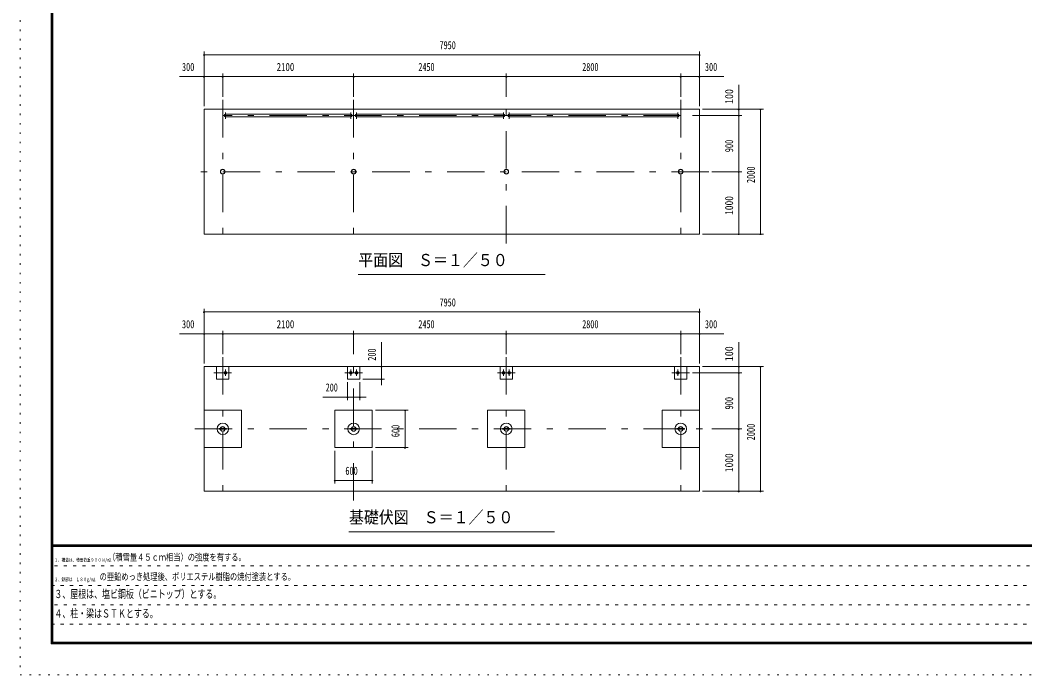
# Model space of a CAD drawing. Units: millimetres, scale not verified. Extents: x -22419 to 22419, y -10500 to 10500.
# Drawn here: x -7281 to 8845, y -10500 to 0 of the extents above; entities that cross this region are included whole.
import ezdxf
from ezdxf.enums import TextEntityAlignment as Align

# ---------------------------------------------------------------- set-up
doc = ezdxf.new("R2010")
doc.units = ezdxf.units.MM
doc.header["$LTSCALE"] = 50
for name, pattern in [('USER1', [3, 1, -2]), ('USER3', [24, 12, -5, 2, -5]), ('USER4', [3, 0.5, -2.5])]:
    doc.linetypes.add(name, pattern=pattern)
doc.layers.add('0-1_0-F', color=7, linetype='Continuous')
for name, color, linetype, lineweight in [('0-2_1-0BOLD', 7, 'Continuous', 18), ('0-3_1-2CENTER', 3, 'USER3', 18), ('0-5_1-5DIM', 3, 'Continuous', 18), ('0-C_F-F', 5, 'Continuous', 18), ('0-D_F-E_J_ADD', 5, 'USER4', 18)]:
    doc.layers.add(name, color=color, linetype=linetype, lineweight=lineweight)
doc.styles.add('ＭＳ ゴシック', font='')
doc.styles.get('ＭＳ ゴシック').set_extended_font_data('MS Gothic')

msp = doc.modelspace()

# ---------------------------------------------------------------- linework, layer by layer
at = {"layer": '0-2_1-0BOLD'}
for p, q in [((-1974.64, -1508.98), (-3981.94, -1508.98)), ((-3981.94, -1551.68), (-1974.64, -1551.68)), ((-1881.93, -1508.98), (475.36, -1508.98)), ((475.36, -1551.68), (-1881.93, -1551.68)), ((568.06, -1508.98), (3275.36, -1508.98)), ((3275.36, -1551.68), (568.06, -1551.68)), ((-2028.29, -5555.33), (-2028.29, -5755.33)), ((421.71, -5755.33), (421.71, -5555.33)), ((3221.7, -5555.33), (3221.7, -5755.33)), ((-3728.29, -6255.33), (-4328.29, -6255.33)), ((3621.71, -6255.33), (3021.71, -6255.33)), ((-4065.89, -6548.83), (-4088.29, -6548.83)), ((-3993.55, -6548.83), (-4063.04, -6548.83)), ((-4063.04, -6561.83), (-3993.55, -6561.83)), ((-1965.89, -6548.83), (-1988.29, -6548.83)), ((-1893.55, -6548.83), (-1963.04, -6548.83)), ((-1963.04, -6561.83), (-1893.55, -6561.83)), ((484.11, -6548.83), (461.71, -6548.83)), ((556.45, -6548.83), (486.96, -6548.83)), ((486.96, -6561.83), (556.45, -6561.83)), ((3261.71, -6548.83), (3284.11, -6548.83)), ((3286.96, -6548.83), (3356.45, -6548.83)), ((3356.45, -6561.83), (3286.96, -6561.83))]:
    msp.add_line(p, q, dxfattribs=at)
for points in [[(-4328.29, -1430.33), (-4328.29, -3430.33), (3621.71, -3430.33), (3621.71, -1430.33)], [(-4328.29, -5555.32), (-4328.29, -7555.33), (3621.71, -7555.33), (3621.71, -5555.32)], [(-2228.29, -6255.33), (-1628.29, -6255.33), (-1628.29, -6855.33), (-2228.29, -6855.33)], [(221.71, -6255.33), (821.71, -6255.33), (821.71, -6855.33), (221.71, -6855.33)]]:
    msp.add_lwpolyline(points, close=True, dxfattribs=at)
for points in [[(-4128.3, -5555.33), (-4128.3, -5755.33), (-3928.3, -5755.33), (-3928.3, -5555.33)], [(-2028.29, -5755.33), (-1828.29, -5755.33), (-1828.29, -5555.33)], [(621.71, -5555.33), (621.71, -5755.33), (421.71, -5755.33)], [(3221.7, -5755.33), (3421.71, -5755.33), (3421.71, -5555.33)], [(-4328.29, -6855.33), (-3728.29, -6855.33), (-3728.29, -6255.33)], [(3021.71, -6255.33), (3021.71, -6855.33), (3621.71, -6855.33)], [(-4088.29, -6548.83), (-4088.29, -6561.83), (-4065.89, -6561.83)], [(-3990.7, -6561.83), (-3968.29, -6561.83), (-3968.29, -6548.83), (-3990.7, -6548.83)], [(-1988.29, -6548.83), (-1988.29, -6561.83), (-1965.89, -6561.83)], [(-1890.7, -6561.83), (-1868.29, -6561.83), (-1868.29, -6548.83), (-1890.7, -6548.83)], [(461.71, -6548.83), (461.71, -6561.83), (484.11, -6561.83)], [(559.3, -6561.83), (581.71, -6561.83), (581.71, -6548.83), (559.3, -6548.83)], [(3284.11, -6561.83), (3261.71, -6561.83), (3261.71, -6548.83)], [(3359.3, -6548.83), (3381.71, -6548.83), (3381.71, -6561.83), (3359.3, -6561.83)]]:
    msp.add_lwpolyline(points, dxfattribs=at)
for centre, radius in [((-4028.29, -2430.33), 38.15), ((-4028.29, -2430.33), 35.35), ((-1928.29, -2430.33), 38.15), ((-1928.29, -2430.33), 35.35), ((521.71, -2430.33), 38.15), ((521.71, -2430.33), 35.35), ((3321.71, -2430.33), 38.15), ((3321.71, -2430.33), 35.35), ((-3981.94, -5655.33), 21.35), ((-3981.94, -5655.33), 19.05), ((-1974.64, -5655.33), 21.35), ((-1974.64, -5655.33), 19.05), ((-1881.94, -5655.33), 21.35), ((-1881.94, -5655.33), 19.05), ((475.36, -5655.33), 21.35), ((475.36, -5655.33), 19.05), ((568.06, -5655.33), 21.35), ((568.06, -5655.33), 19.05), ((3275.35, -5655.33), 21.35), ((3275.35, -5655.33), 19.05), ((-4028.29, -6555.33), 92.5), ((-4028.3, -6555.33), 38.15), ((-4028.3, -6555.33), 35.35), ((-1928.29, -6555.33), 92.5), ((-1928.29, -6555.33), 38.15), ((-1928.29, -6555.33), 35.35), ((521.71, -6555.33), 92.5), ((521.71, -6555.33), 38.15), ((521.71, -6555.33), 35.35), ((3321.71, -6555.33), 92.5), ((3321.71, -6555.33), 38.15), ((3321.71, -6555.33), 35.35)]:
    msp.add_circle(centre, radius, dxfattribs=at)
for centre, start, end in [((-3981.94, -1530.33), 90, 270), ((-1974.64, -1530.33), 270, 90), ((-1881.93, -1530.33), 90, 270), ((475.36, -1530.33), 270, 90), ((568.06, -1530.33), 90, 270), ((3275.36, -1530.33), 270, 90)]:
    msp.add_arc(centre, 21.35, start, end, dxfattribs=at)
at = {"layer": '0-3_1-2CENTER'}
for p, q in [((-4028.29, -1280.33), (-4028.29, -3580.33)), ((-1928.29, -1280.33), (-1928.29, -3580.33)), ((521.71, -3580.33), (521.71, -1280.33)), ((3321.71, -1280.33), (3321.71, -3580.33)), ((3321.71, -1530.33), (-4028.29, -1530.33)), ((-3981.94, -1478.98), (-3981.94, -1581.68)), ((-1974.64, -1581.68), (-1974.64, -1478.98)), ((-1881.93, -1478.98), (-1881.93, -1581.68)), ((475.36, -1478.98), (475.36, -1581.68)), ((568.06, -1581.68), (568.06, -1478.98)), ((3275.36, -1478.98), (3275.36, -1581.68)), ((3771.71, -2430.33), (-4478.29, -2430.33)), ((-4028.29, -5405.33), (-4028.29, -7705.33)), ((-1928.29, -7705.33), (-1928.29, -5405.33)), ((521.71, -5405.33), (521.71, -7705.33)), ((3321.71, -5405.33), (3321.71, -7705.33)), ((-3981.94, -5603.98), (-3981.94, -5706.68)), ((-1974.64, -5603.98), (-1974.64, -5706.68)), ((-1881.94, -5706.68), (-1881.94, -5603.98)), ((475.36, -5603.98), (475.36, -5706.68)), ((568.06, -5706.68), (568.06, -5603.98)), ((3275.35, -5603.98), (3275.35, -5706.68)), ((-4169.72, -5655.33), (-3886.87, -5655.33)), ((-1786.87, -5655.33), (-2069.71, -5655.33)), ((663.13, -5655.33), (380.29, -5655.33)), ((3463.13, -5655.33), (3180.28, -5655.33)), ((-4478.29, -6555.33), (3771.71, -6555.33))]:
    msp.add_line(p, q, dxfattribs=at)
at = {"layer": '0-5_1-5DIM'}
for p, q in [((-4318.29, -555.33), (-4338.29, -555.33)), ((-4328.29, -1380.33), (-4328.29, -505.33)), ((-4328.29, -555.33), (3621.71, -555.33)), ((3631.71, -555.33), (3611.71, -555.33)), ((3621.71, -505.33), (3621.71, -1380.33)), ((-4328.29, -905.33), (-4720.79, -905.33)), ((-4318.29, -905.33), (-4338.29, -905.33)), ((-4328.29, -905.33), (-4028.29, -905.33)), ((-4018.29, -905.33), (-4038.29, -905.33)), ((-4028.29, -855.33), (-4028.29, -1230.33)), ((-4028.29, -905.33), (-1928.29, -905.33)), ((-1918.29, -905.33), (-1938.29, -905.33)), ((-1928.29, -1230.33), (-1928.29, -855.33)), ((-1928.29, -905.33), (521.71, -905.33)), ((531.71, -905.33), (511.71, -905.33)), ((521.71, -1230.33), (521.71, -855.33)), ((521.71, -905.33), (3321.71, -905.33)), ((3331.71, -905.33), (3311.71, -905.33)), ((3321.71, -855.33), (3321.71, -1230.33)), ((3321.71, -905.33), (3621.71, -905.33)), ((3631.71, -905.33), (3611.71, -905.33)), ((4014.21, -905.33), (3621.71, -905.33)), ((4251.71, -1430.33), (4251.71, -1037.83)), ((3671.71, -1430.33), (4651.71, -1430.33)), ((4261.71, -1430.33), (4241.71, -1430.33)), ((4251.71, -1530.34), (4251.71, -1430.33)), ((4611.71, -1430.33), (4591.71, -1430.33)), ((4601.71, -1430.33), (4601.71, -3430.33)), ((4301.71, -1530.34), (3513.13, -1530.34)), ((4261.71, -1530.34), (4241.71, -1530.34)), ((4251.71, -2430.33), (4251.71, -1530.34)), ((4301.71, -2430.33), (3821.71, -2430.33)), ((4261.71, -2430.33), (4241.71, -2430.33)), ((4251.71, -3430.33), (4251.71, -2430.33)), ((3671.71, -3430.33), (4651.71, -3430.33)), ((4261.71, -3430.33), (4241.71, -3430.33)), ((4611.71, -3430.33), (4591.71, -3430.33)), ((-1853.29, -4080.33), (1146.71, -4080.33)), ((-4328.29, -4630.33), (-4328.29, -5505.32)), ((3621.71, -5505.32), (3621.71, -4630.33)), ((-4318.29, -4680.33), (-4338.29, -4680.33)), ((-4328.29, -4680.33), (3621.71, -4680.33)), ((3631.71, -4680.33), (3611.71, -4680.33)), ((-4028.3, -4980.33), (-4028.3, -5355.33)), ((-1928.29, -5355.33), (-1928.29, -4980.33)), ((521.71, -4980.33), (521.71, -5355.33)), ((3321.71, -5355.33), (3321.71, -4980.33)), ((-4328.29, -5030.33), (-4720.79, -5030.33)), ((-4318.29, -5030.33), (-4338.29, -5030.33)), ((-4328.29, -5030.33), (-4028.3, -5030.33)), ((-4018.29, -5030.33), (-4038.29, -5030.33)), ((-4028.3, -5030.33), (-1928.29, -5030.33)), ((-1918.29, -5030.33), (-1938.29, -5030.33)), ((-1928.29, -5030.33), (521.71, -5030.33)), ((531.71, -5030.33), (511.71, -5030.33)), ((521.71, -5030.33), (3321.71, -5030.33)), ((3331.71, -5030.33), (3311.71, -5030.33)), ((3321.71, -5030.33), (3621.71, -5030.33)), ((3631.71, -5030.33), (3611.71, -5030.33)), ((3621.71, -5030.33), (4014.21, -5030.33)), ((-1481.27, -5162.83), (-1481.27, -5555.33)), ((4251.71, -5162.83), (4251.71, -5555.33)), ((-1431.27, -5555.33), (-1778.29, -5555.33)), ((-1471.27, -5555.33), (-1491.27, -5555.33)), ((-1481.27, -5755.33), (-1481.27, -5555.33)), ((4651.71, -5555.33), (3671.71, -5555.33)), ((4261.71, -5555.33), (4241.71, -5555.33)), ((4251.71, -5655.33), (4251.71, -5555.33)), ((4611.71, -5555.33), (4591.71, -5555.33)), ((4601.71, -5555.33), (4601.71, -7555.32)), ((-2028.29, -6094.63), (-2028.29, -5805.33)), ((-1828.29, -5805.33), (-1828.29, -6094.63)), ((-1778.29, -5755.33), (-1431.27, -5755.33)), ((-1471.27, -5755.33), (-1491.27, -5755.33)), ((-1481.27, -5755.33), (-1481.27, -5855.33)), ((4301.71, -5655.33), (3513.13, -5655.33)), ((4261.71, -5655.33), (4241.71, -5655.33)), ((4251.71, -6555.32), (4251.71, -5655.33)), ((-2028.29, -6044.63), (-2420.79, -6044.63)), ((-2018.29, -6044.63), (-2038.29, -6044.63)), ((-2028.29, -6044.63), (-1828.29, -6044.63)), ((-1818.29, -6044.63), (-1838.29, -6044.63)), ((-1828.29, -6044.63), (-1728.29, -6044.63)), ((-1578.29, -6255.33), (-1053.3, -6255.33)), ((-1093.3, -6255.33), (-1113.3, -6255.33)), ((-1103.3, -6855.33), (-1103.3, -6255.33)), ((3821.71, -6555.32), (4301.71, -6555.32)), ((4261.71, -6555.32), (4241.71, -6555.32)), ((4251.71, -7555.32), (4251.71, -6555.32)), ((-2228.29, -7430.33), (-2228.29, -6905.33)), ((-1628.29, -6905.33), (-1628.29, -7430.33)), ((-1053.3, -6855.33), (-1578.29, -6855.33)), ((-1093.3, -6855.33), (-1113.3, -6855.33)), ((-2218.29, -7380.33), (-2238.29, -7380.33)), ((-2228.29, -7380.33), (-1628.29, -7380.33)), ((-1618.29, -7380.33), (-1638.29, -7380.33)), ((3671.71, -7555.32), (4651.71, -7555.32)), ((4261.71, -7555.32), (4241.71, -7555.32)), ((4611.71, -7555.32), (4591.71, -7555.32)), ((1296.71, -8205.33), (-2003.29, -8205.33))]:
    msp.add_line(p, q, dxfattribs=at)
for centre in [(-4328.29, -555.33), (3621.71, -555.33), (-4328.29, -905.33), (-4028.29, -905.33), (-1928.29, -905.33), (521.71, -905.33), (3321.71, -905.33), (3621.71, -905.33), (4251.71, -1430.33), (4601.71, -1430.33), (4251.71, -1530.34), (4251.71, -2430.33), (4251.71, -3430.33), (4601.71, -3430.33), (-4328.29, -4680.33), (3621.71, -4680.33), (-4328.29, -5030.33), (-4028.29, -5030.33), (-1928.29, -5030.33), (521.71, -5030.33), (3321.71, -5030.33), (3621.71, -5030.33), (-1481.27, -5555.33), (4251.71, -5555.33), (4601.71, -5555.33), (-1481.27, -5755.33), (4251.71, -5655.33), (-2028.29, -6044.63), (-1828.29, -6044.63), (-1103.3, -6255.33), (4251.71, -6555.32), (-1103.3, -6855.33), (-2228.29, -7380.33), (-1628.29, -7380.33), (4251.71, -7555.32), (4601.71, -7555.32)]:
    msp.add_arc(centre, 10, 180, 0, dxfattribs=at)
at = {"layer": '0-C_F-F'}
for p, q in [((21894.05, -8415), (-6755.95, -8415)), ((-6755.95, -8417.5), (21894.05, -8417.5)), ((21894.05, -8420), (-6755.95, -8420)), ((-6755.95, -8422.5), (21894.05, -8422.5)), ((21894.05, -8425), (-6755.95, -8425)), ((-6755.95, -8427.5), (21894.05, -8427.5)), ((21894.05, -8430), (-6755.95, -8430)), ((-6755.95, -8432.5), (21894.05, -8432.5)), ((21894.05, -8435), (-6755.95, -8435)), ((-6755.95, -8437.5), (21894.05, -8437.5)), ((21894.05, -8440), (-6755.95, -8440))]:
    msp.add_line(p, q, dxfattribs=at)
at = {"layer": '0-C_F-F', "color": 6, "linetype": 'USER1'}
for p, q in [((11469.05, -8752), (-6780.95, -8752)), ((-6780.95, -9064), (11469.05, -9064)), ((11469.05, -9376), (-6780.95, -9376)), ((-6780.95, -9688), (8961.05, -9688))]:
    msp.add_line(p, q, dxfattribs=at)
at = {"layer": '0-C_F-F'}
for points in [[(21919.05, -10000), (-6780.95, -10000), (-6780.95, 10100), (21919.05, 10100)], [(21916.55, -9997.5), (-6778.45, -9997.5), (-6778.45, 10097.5), (21916.55, 10097.5)], [(21914.05, -9995), (21914.05, 10095), (-6775.95, 10095), (-6775.95, -9995)], [(21911.55, -9992.5), (-6773.45, -9992.5), (-6773.45, 10092.5), (21911.55, 10092.5)], [(21909.05, -9990), (21909.05, 10090), (-6770.95, 10090), (-6770.95, -9990)], [(21906.55, -9987.5), (-6768.45, -9987.5), (-6768.45, 10087.5), (21906.55, 10087.5)], [(21904.05, -9985), (-6765.95, -9985), (-6765.95, 10085), (21904.05, 10085)], [(21901.55, -9982.5), (21901.55, 10082.5), (-6763.45, 10082.5), (-6763.45, -9982.5)], [(21899.05, -9980), (-6760.95, -9980), (-6760.95, 10080), (21899.05, 10080)], [(21896.55, -9977.5), (-6758.45, -9977.5), (-6758.45, 10077.5), (21896.55, 10077.5)], [(21894.05, -9975), (21894.05, 10075), (-6755.95, 10075), (-6755.95, -9975)]]:
    msp.add_lwpolyline(points, close=True, dxfattribs=at)
at = {"layer": '0-D_F-E_J_ADD'}
msp.add_lwpolyline([(22419.05, -10500), (22419.05, 10500), (-7280.95, 10500), (-7280.95, -10500)], close=True, dxfattribs=at)

# ---------------------------------------------------------------- texts
at = {"layer": '0-1_0-F', "style": 'ＭＳ ゴシック'}
for s, height, width, p in [('（積雪量４５ｃｍ相当）の強度を有する。', 110.7, 0.75, (-5868.46, -8702)), ('１、構造は、積雪荷重９００Ｎ/m2', 55.35, 0.75, (-6730.95, -8702)), ('\u3000の亜鉛めっき処理後、ポリエステル樹脂の焼付塗装とする。', 110.7, 0.75, (-6121.35, -9014)), ('２、鉄部は\u3000１８０g/m2', 55.35, 0.75, (-6730.95, -9014)), ('３、屋根は、塩ビ鋼板（ビニトップ）とする。', 130.2, 0.7, (-6730.95, -9308.23)), ('４、柱・梁はＳＴＫとする。', 130.2, 0.7, (-6730.95, -9620.23))]:
    msp.add_text(s, height=height, dxfattribs=dict(at, width=width)).set_placement(p, align=Align.BOTTOM_LEFT)
at = {"layer": '0-5_1-5DIM', "color": 7, "style": 'ＭＳ ゴシック'}
for s, height, width, p in [('7950', 130.2, 0.7, (-548.62, -505.33)), ('300', 130.2, 0.75, (-4683.64, -855.33)), ('2100', 130.2, 0.8, (-3163.67, -855.33)), ('2450', 130.2, 0.7, (-889.29, -855.33)), ('2800', 130.2, 0.7, (1740.44, -855.33)), ('300', 130.2, 0.75, (3708.86, -855.33)), ('平面図\u3000Ｓ＝１／５０', 195.4, 0.9, (-1853.29, -4003.68)), ('7950', 130.2, 0.7, (-548.63, -4630.33)), ('300', 130.2, 0.75, (-4683.65, -4980.33)), ('2100', 130.2, 0.8, (-3163.68, -4980.33)), ('2450', 130.2, 0.7, (-889.3, -4980.33)), ('2800', 130.2, 0.7, (1740.43, -4980.33)), ('300', 130.2, 0.75, (3708.85, -4980.33)), ('200', 130.2, 0.7, (-2376.81, -5994.63)), ('600', 130.2, 0.75, (-2061.15, -7330.33)), ('基礎伏図\u3000Ｓ＝１／５０', 195.4, 0.9, (-2003.29, -8128.68))]:
    msp.add_text(s, height=height, dxfattribs=dict(at, width=width)).set_placement(p, align=Align.BOTTOM_LEFT)
for s, width, p in [('100', 0.9, (4201.71, -1344.66)), ('900', 0.75, (4201.71, -2117.96)), ('2000', 0.75, (4551.71, -2613.36)), ('1000', 0.85, (4201.71, -3123.13)), ('200', 0.7, (-1531.27, -5461.34)), ('100', 0.9, (4201.71, -5469.66)), ('900', 0.75, (4201.71, -6242.95)), ('600', 0.75, (-1153.3, -6688.19)), ('2000', 0.75, (4551.71, -6738.36)), ('1000', 0.85, (4201.71, -7248.13))]:
    msp.add_text(s, height=130.2, rotation=90, dxfattribs=dict(at, width=width)).set_placement(p, align=Align.BOTTOM_LEFT)

doc.saveas('drawing.dxf')
